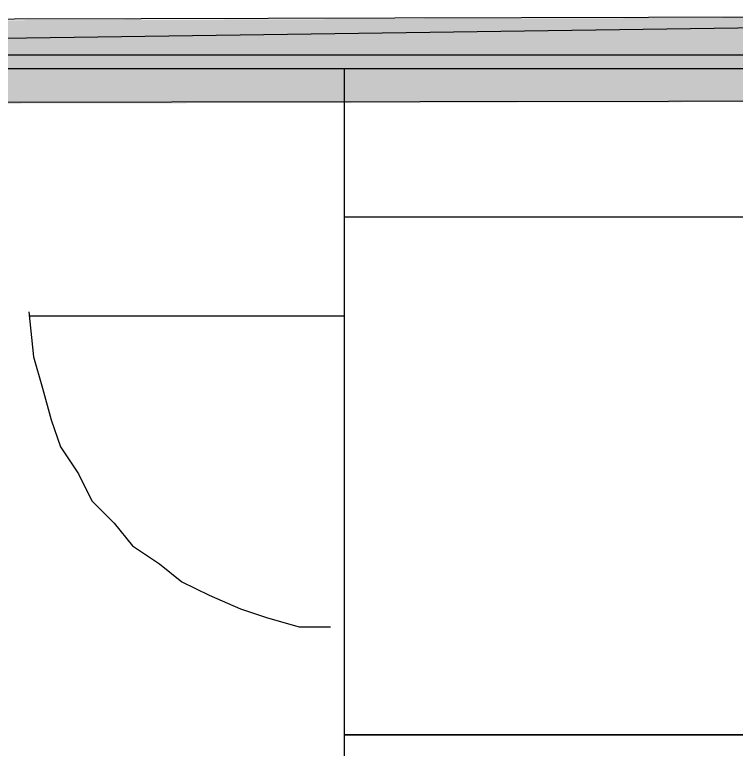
# Model space of a CAD drawing. Header units: millimetres. Extents: x 5 to 415, y 48 to 251.
# Drawn here: x 361.542 to 364.369, y 217.89 to 220.768 of the extents above; entities that cross this region are included whole.
import ezdxf

# ---------------------------------------------------------------- set-up
doc = ezdxf.new("R2010")
doc.units = ezdxf.units.MM
doc.layers.add('H', color=7, linetype='Continuous')
doc.layers.add('P', color=7, linetype='Continuous')

msp = doc.modelspace()

# ---------------------------------------------------------------- hatches: boundary and pattern name
at = {"layer": 'H', "linetype": 'Continuous'}
msp.add_hatch(color=256, dxfattribs=at).paths.add_polyline_path([(341.718, 220.38), (341.665, 220.68), (368, 220.768), (368, 220.433), (341.718, 220.38)])

# ---------------------------------------------------------------- linework, layer by layer
at = {"layer": 'P'}
for points in [[(368, 220.768), (341.665, 220.698)], [(341.701, 220.398), (368, 220.768)], [(341.701, 220.398), (368, 220.768)], [(393.982, 220.61), (308.134, 220.61)], [(366.007, 220.61), (308.134, 220.61)], [(308.134, 220.557), (365.831, 220.557)], [(362.832, 220.557), (362.832, 219.975)], [(362.832, 220.557), (366.007, 220.557)], [(368, 220.433), (341.701, 220.398)], [(365.831, 219.975), (362.832, 219.975)], [(362.832, 219.975), (362.832, 217.946)], [(367.524, 219.975), (362.832, 219.975)], [(362.832, 219.975), (362.832, 217.946)], [(361.597, 219.604), (361.615, 219.428)], [(362.832, 219.587), (361.597, 219.587)], [(361.615, 219.428), (361.65, 219.304)], [(361.65, 219.304), (361.685, 219.181)], [(361.685, 219.181), (361.721, 219.075)], [(361.721, 219.075), (361.791, 218.969)], [(361.791, 218.969), (361.844, 218.863)], [(361.844, 218.863), (361.932, 218.775)], [(361.932, 218.775), (362.003, 218.687)], [(362.003, 218.687), (362.109, 218.616)], [(362.109, 218.616), (362.197, 218.546)], [(362.197, 218.546), (362.303, 218.493)], [(362.303, 218.493), (362.426, 218.44)], [(362.426, 218.44), (362.532, 218.405)], [(362.532, 218.405), (362.656, 218.369)], [(362.656, 218.369), (362.779, 218.369)], [(367.524, 217.946), (362.832, 217.946)], [(362.832, 217.946), (362.832, 215.9)], [(367.524, 217.946), (362.832, 217.946)], [(362.832, 217.946), (362.832, 215.9)], [(362.832, 217.946), (367.524, 217.946)]]:
    msp.add_lwpolyline(points, dxfattribs=at)

doc.saveas('drawing.dxf')
